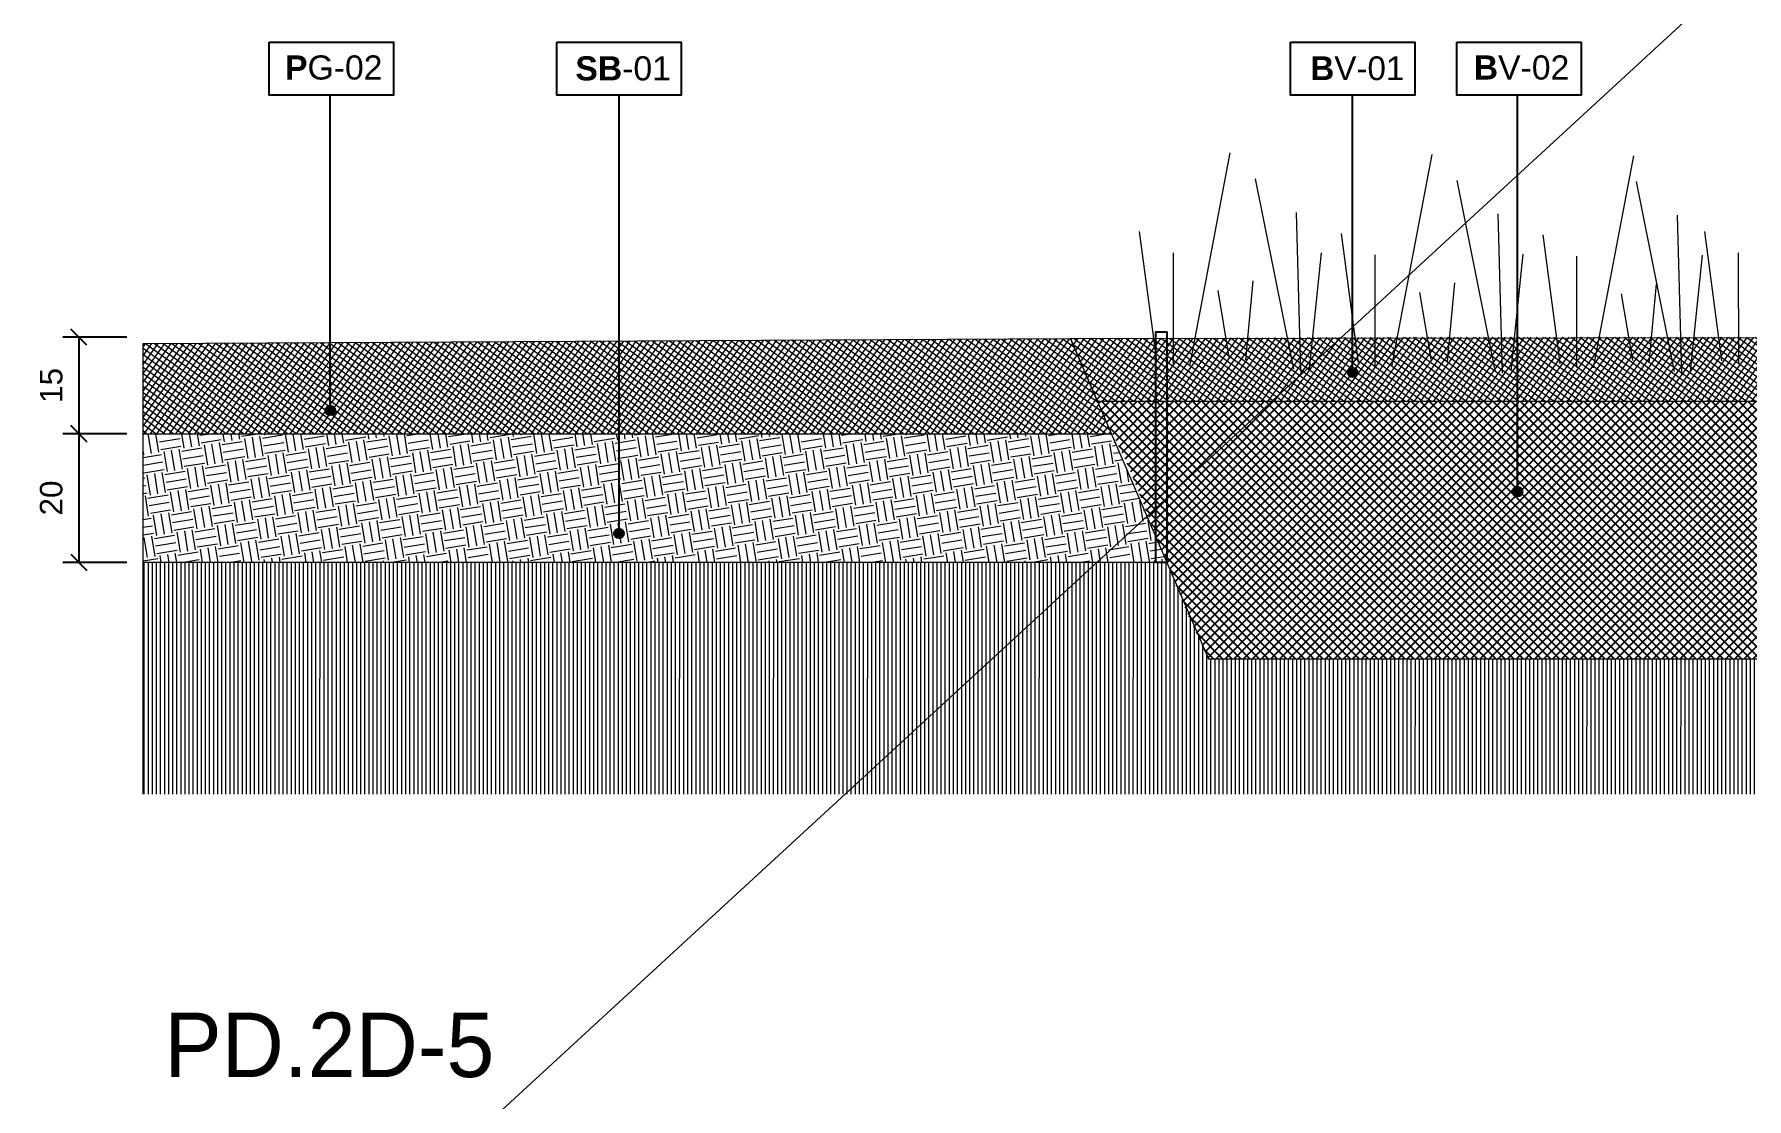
# Model space of a CAD drawing. Header units: metres. Extents: x -325 to 301, y -147 to 149.
# Drawn here: x 33.233 to 35.894, y 84.235 to 85.889 of the extents above; entities that cross this region are included whole.
import ezdxf

# ---------------------------------------------------------------- set-up
doc = ezdxf.new("R2010")
doc.units = ezdxf.units.M
doc.layers.get('Defpoints').update_dxf_attribs({"lineweight": 13})
doc.layers.add('-aux', color=50, linetype='Continuous', plot=False)
doc.layers.add('0-TX-1_25', color=7, linetype='Continuous', true_color=0x3f4f7f)
doc.layers.add('03-TR-Paviment_02_Sealed Gravel', color=7, linetype='Continuous', lineweight=5, true_color=0xd4be8c)
doc.layers.add('03-TR-Paviment_04_Dry Meadow', color=7, linetype='Continuous', lineweight=5, true_color=0xd8dd88)
for name, color, linetype, lineweight in [('1-CM', 7, 'Continuous', 0), ('2-L-secció', 1, 'Continuous', 0), ('3-TR Seleccionat', 44, 'Continuous', 0), ('3-TR Tot-u', 37, 'Continuous', 0), ('3-TR-recebo', 252, 'Continuous', 0)]:
    doc.layers.add(name, color=color, linetype=linetype, lineweight=lineweight)
for name, color, linetype in [('A-KEYPLAN_HATCH', 7, 'Continuous'), ('A_TEXT_2', 7, 'Continuous'), ('EIT_3 TR terra vegetal', 45, 'Continuous')]:
    doc.layers.add(name, color=color, linetype=linetype)
doc.styles.add('Arial_4', font='arial.ttf', dxfattribs={"height": 1.8})
doc.styles.get("Standard").update_dxf_attribs({"font": 'arial.ttf'})
doc.styles.add('x-llegenda materials$0$ENGRAVERS', font='TT0586M.TTF')
doc.dimstyles.new('ISO-25', dxfattribs={"dimtxt": 0.1, "dimasz": 0.1, "dimexe": 0.1, "dimexo": 0.1, "dimgap": 0.1, "dimtad": 1, "dimdec": 0, "dimlfac": 100, "dimzin": 9, "dimtxsty": 'Standard', "dimblk": 'OBLIQUE', "dimcen": 0.1, "dimadec": 0, "dimazin": 0, "dimtfac": 1, "dimtdec": 0, "dimtmove": 0, "dimatfit": 3, "dimldrblk": 'OBLIQUE', "dimfxl": 1, "dimarcsym": 0})

# ---------------------------------------------------------------- blocks, each defined once
blk = doc.blocks.new('hatch keyplan 2')
at = {"layer": 'A-KEYPLAN_HATCH'}
blk.add_lwpolyline([(0, 0.00548), (0.01287, 0.00548), (0.01287, 0), (0, 0)], close=True, dxfattribs=at)
blk = doc.blocks.new('hatch keyplan')
at = {"layer": 'A-KEYPLAN_HATCH'}
blk.add_blockref('hatch keyplan 2', (1.43058, 0.85215), dxfattribs=at)
blk = doc.blocks.new('PG02')
at = {"layer": 'A-KEYPLAN_HATCH'}
blk.add_blockref('hatch keyplan', (-1.42958, -0.85215), dxfattribs=at)
at = {"layer": 'A_TEXT_2', "insert": (0.0002, 0.00412), "char_height": 0.0025, "attachment_point": 1}
blk.add_mtext_dynamic_manual_height_columns('\\pi0.00245,t0.01245;{\\fArial|b1|i0|c0|p34;P}G-02', width=0.0145619, gutter_width=0.015, heights=[0], dxfattribs=at)
blk = doc.blocks.new('B-V01')
at = {"layer": 'A-KEYPLAN_HATCH'}
blk.add_blockref('hatch keyplan', (-1.43058, -0.85215), dxfattribs=at)
at = {"layer": 'A_TEXT_2', "lineweight": 211, "insert": (-0.00079, 0.00402), "char_height": 0.0024588, "attachment_point": 1, "line_spacing_factor": 0.938532, "style": 'Arial_4'}
blk.add_mtext_dynamic_manual_height_columns('\\pi0.00285;{\\fArial|b1|i0|c0|p34;B}V-01', width=0.0145619, gutter_width=0.015, heights=[0], dxfattribs=at)
blk = doc.blocks.new('SB-01')
at = {"layer": 'A-KEYPLAN_HATCH'}
blk.add_blockref('hatch keyplan', (-1.43058, -0.85215), dxfattribs=at)
at = {"layer": 'A_TEXT_2', "insert": (-0.0008, 0.00403), "char_height": 0.0025, "attachment_point": 1}
blk.add_mtext_dynamic_manual_height_columns('\\pi0.00271;{\\fArial|b1|i0|c0|p34;SB}-01', width=0.0145619, gutter_width=0.015, heights=[0], dxfattribs=at)
blk = doc.blocks.new('B-V02')
at = {"layer": 'A-KEYPLAN_HATCH'}
blk.add_blockref('hatch keyplan', (-1.43058, -0.85215), dxfattribs=at)
at = {"layer": 'A_TEXT_2', "insert": (-0.0008, 0.00412), "char_height": 0.0025, "attachment_point": 1}
blk.add_mtext_dynamic_manual_height_columns('\\pi0.00255;{\\fArial|b1|i0|c0|p34;B}V-02', width=0.0145619, gutter_width=0.015, heights=[0], dxfattribs=at)
blk = doc.blocks.new('_Oblique')
at = {"color": 0, "lineweight": -2}
blk.add_line((-0.5, -0.5), (0.5, 0.5), dxfattribs=at)
blk = doc.blocks.new('*D984')
at = {"layer": '0-TX-1_25', "color": 0, "lineweight": -2, "transparency": 16777216}
for p, q in [((33.3774, 85.4182), (33.2776, 85.4182)), ((33.3026, 85.4182), (33.3026, 85.2682)), ((33.3774, 85.2682), (33.2776, 85.2682))]:
    blk.add_line(p, q, dxfattribs=at)
at = {"layer": 'Defpoints', "color": 0, "transparency": 16777216}
for p in [(33.4024, 85.4182), (33.3026, 85.2682), (33.4024, 85.2682)]:
    blk.add_point(p, dxfattribs=at)
at = {"layer": '0-TX-1_25', "color": 0, "lineweight": -2, "transparency": 16777216, "xscale": 0.025, "yscale": 0.025, "zscale": 0.025}
for p, rotation in [((33.3026, 85.4182), 90), ((33.3026, 85.2682), 270)]:
    blk.add_blockref('_Oblique', p, dxfattribs=dict(at, rotation=rotation))
at = {"layer": '0-TX-1_25', "color": 0, "transparency": 16777216, "insert": (33.2598, 85.3432), "char_height": 0.035, "attachment_point": 5, "rotation": 90}
blk.add_mtext('15', dxfattribs=at)
blk = doc.blocks.new('*D985')
at = {"layer": '0-TX-1_25', "color": 0, "lineweight": -2, "transparency": 16777216}
for p, q in [((33.3774, 85.2682), (33.2776, 85.2682)), ((33.3026, 85.2682), (33.3026, 85.0682)), ((33.3774, 85.0682), (33.2776, 85.0682))]:
    blk.add_line(p, q, dxfattribs=at)
at = {"layer": 'Defpoints', "color": 0, "transparency": 16777216}
for p in [(33.4024, 85.2682), (33.3026, 85.0682), (33.4024, 85.0682)]:
    blk.add_point(p, dxfattribs=at)
at = {"layer": '0-TX-1_25', "color": 0, "lineweight": -2, "transparency": 16777216, "xscale": 0.025, "yscale": 0.025, "zscale": 0.025}
for p, rotation in [((33.3026, 85.2682), 90), ((33.3026, 85.0682), 270)]:
    blk.add_blockref('_Oblique', p, dxfattribs=dict(at, rotation=rotation))
at = {"layer": '0-TX-1_25', "color": 0, "transparency": 16777216, "insert": (33.2598, 85.1682), "char_height": 0.035, "attachment_point": 5, "rotation": 90}
blk.add_mtext('20', dxfattribs=at)
blk = doc.blocks.new('POINT')
at = {"layer": '0-TX-1_25'}
h = blk.add_hatch(dxfattribs=at)
h.set_pattern_fill('ANGLE', color=256)
h.set_pattern_definition([(0, (-83.747, -12.726), (0, 6.985), [5.08, -1.905]), (90, (-83.747, -12.726), (-6.985, 4e-16), [5.08, -1.905])])
edge = h.paths.add_edge_path()
edge.add_arc((0, 0), 0.0075, 0, 360)
h = blk.add_hatch(color=256, dxfattribs=at)
h.dxf.hatch_style = 1
edge = h.paths.add_edge_path()
edge.add_arc((0, 0), 0.0075, 0, 360)
blk.add_circle((0, 0), 0.0075, dxfattribs=at)
blk = doc.blocks.new('*D1653')
at = {"layer": '0-TX-1_25', "color": 0, "lineweight": -2, "transparency": 16777216}
for p, q in [((24.1636, 85.8758), (24.0669, 85.8758)), ((24.0919, 85.4619), (24.0919, 85.8758)), ((24.1919, 85.4619), (24.0669, 85.4619))]:
    blk.add_line(p, q, dxfattribs=at)
at = {"layer": 'Defpoints', "color": 0, "transparency": 16777216}
for p in [(24.0919, 85.8758), (24.1886, 85.8758), (50.2464, 85.4619)]:
    blk.add_point(p, dxfattribs=at)
at = {"layer": '0-TX-1_25', "color": 0, "lineweight": -2, "transparency": 16777216, "xscale": 0.025, "yscale": 0.025, "zscale": 0.025}
for p, rotation in [((24.0919, 85.8758), 90), ((24.0919, 85.4619), 270)]:
    blk.add_blockref('_Oblique', p, dxfattribs=dict(at, rotation=rotation))
at = {"layer": '0-TX-1_25', "color": 0, "transparency": 16777216, "insert": (24.0493, 85.6688), "char_height": 0.035, "attachment_point": 5, "rotation": 90}
blk.add_mtext('41', dxfattribs=at)

msp = doc.modelspace()

# ---------------------------------------------------------------- hatches: boundary and pattern name
at = {"layer": '03-TR-Paviment_02_Sealed Gravel'}
h = msp.add_hatch(dxfattribs=at)
h.set_pattern_fill('_USER', color=256, scale=0.008, angle=234.1752, style=0, double=1, pattern_type=0)
h.set_pattern_definition([(234.175244, (19.154107, 90.59556), (0.006486488, -0.0046824645), []), (324.175244, (19.154107, 90.59556), (0.0046824645, 0.006486488), [])])
h.paths.add_polyline_path([(33.4024, 85.4082), (34.8432, 85.4159), (34.9072, 85.2673), (33.4024, 85.2682)])
at = {"layer": '3-TR Seleccionat'}
h = msp.add_hatch(dxfattribs=at)
h.set_pattern_fill('ANSI31', color=256, scale=0.002, angle=225, style=0)
h.set_pattern_definition([(270, (441111.147969, -650751.6482477), (-0.00635, -2e-18), [])])
h.paths.add_polyline_path([(36.4024, 84.9182), (35.0576, 84.9182), (34.993, 85.0682), (33.4024, 85.0682), (33.4024, 84.7082), (36.4024, 84.7082)])
at = {"layer": '3-TR Tot-u'}
h = msp.add_hatch(dxfattribs=at)
h.set_pattern_fill('EARTH', color=256, scale=0.005, angle=-80.8248, style=0)
h.set_pattern_definition([(279.17524, (19.154107, 90.62056), (0.03640645, -0.02628108), [0.03175, -0.03175]), (279.17524, (19.16586, 90.622458), (0.03640645, -0.02628108), [0.03175, -0.03175]), (279.17524, (19.177615, 90.624357), (0.03640645, -0.02628108), [0.03175, -0.03175]), (9.17524, (19.182166, 90.621072), (0.02628108, 0.03640645), [0.03175, -0.03175]), (9.17524, (19.184064, 90.609318), (0.02628108, 0.03640645), [0.03175, -0.03175]), (9.17524, (19.185963, 90.597564), (0.02628108, 0.03640645), [0.03175, -0.03175])])
h.paths.add_polyline_path([(34.9072, 85.2673), (34.9284, 85.2182), (34.993, 85.0682), (33.4024, 85.0682), (33.4024, 85.2682), (34.8534, 85.2682)])
at = {"layer": '3-TR-recebo'}
h = msp.add_hatch(dxfattribs=at)
h.set_pattern_fill('_USER', color=256, scale=0.008, angle=234, style=0, double=1, pattern_type=0)
h.set_pattern_definition([(234, (33.2909624, 86.053103), (0.006472136, -0.004702282), []), (324, (33.2909624, 86.053103), (0.004702282, 0.006472136), [])])
h.paths.add_polyline_path([(36.4024, 85.3182), (36.4024, 85.3659), (36.4024, 85.4182), (36.0668, 85.4182), (35.3979, 85.4182), (34.8432, 85.4159), (34.8854, 85.318), (35.3805, 85.3182)])
at = {"layer": 'EIT_3 TR terra vegetal'}
h = msp.add_hatch(dxfattribs=at)
h.set_pattern_fill('_USER', color=256, scale=0.01, angle=45, style=0, double=1, pattern_type=0)
h.set_pattern_definition([(44.99999999496, (419504.394152, 4594389.526748), (-0.007071067811244, 0.007071067812487), []), (134.99999999496, (419504.394152, 4594389.526748), (-0.007071067812487, -0.007071067811244), [])])
h.paths.add_polyline_path([(34.9334, 85.2182), (35.0234, 84.9932), (35.0576, 84.9182), (36.4024, 84.9182), (36.4024, 85.3182), (34.8854, 85.318)])

# ---------------------------------------------------------------- linework, layer by layer
at = {"layer": '-aux'}
msp.add_lwpolyline([(34.993, 85.0682), (34.9761, 85.0682), (34.9761, 85.4266), (34.993, 85.4266)], close=True, dxfattribs=at)
at = {"layer": '0-TX-1_25'}
for points in [[(33.6933, 85.3043), (33.6933, 85.7943)], [(34.1419, 85.1131), (34.1419, 85.7943)], [(35.2817, 85.3633), (35.2817, 85.7943)], [(35.5379, 85.178), (35.5379, 85.7943)]]:
    msp.add_lwpolyline(points, dxfattribs=at)
at = {"layer": '03-TR-Paviment_04_Dry Meadow'}
for points in [[(35.0911, 85.7049), (35.0285, 85.3755)], [(35.4046, 85.702), (35.342, 85.3725)], [(35.7179, 85.6998), (35.6552, 85.3703)], [(35.1305, 85.6641), (35.1896, 85.3687)], [(35.4437, 85.6619), (35.5028, 85.3666)], [(35.7223, 85.66), (35.7814, 85.3647)], [(35.1941, 85.6121), (35.2009, 85.3646)], [(35.5074, 85.6099), (35.5142, 85.3625)], [(35.786, 85.608), (35.7928, 85.3605)], [(34.9502, 85.5822), (34.9767, 85.3816)], [(35.2637, 85.5792), (35.2902, 85.3787)], [(35.577, 85.5771), (35.6035, 85.3765)], [(35.8285, 85.5822), (35.855, 85.3816)], [(35.0026, 85.5493), (35.0029, 85.3763)], [(35.2328, 85.5495), (35.2144, 85.3688)], [(35.3161, 85.5463), (35.3164, 85.3734)], [(35.546, 85.5473), (35.5277, 85.3666)], [(35.6293, 85.5442), (35.6297, 85.3712)], [(35.8246, 85.5454), (35.8063, 85.3647)], [(35.8809, 85.5493), (35.8812, 85.3763)], [(35.072, 85.4905), (35.0895, 85.387)], [(35.1265, 85.5055), (35.1153, 85.3832)], [(35.3855, 85.4875), (35.403, 85.384)], [(35.44, 85.5026), (35.4288, 85.3803)], [(35.7532, 85.5004), (35.742, 85.3781)], [(35.6988, 85.4854), (35.7163, 85.3819)]]:
    msp.add_lwpolyline(points, dxfattribs=at)
at = {"layer": '1-CM', "color": 244, "true_color": 0x991b1e}
msp.add_lwpolyline([(33.3999, 83.7015), (36.2782, 86.3522)], dxfattribs=at)
at = {"layer": '1-CM'}
msp.add_lwpolyline([(33.4024, 85.4082), (34.8432, 85.4159), (34.9072, 85.2673), (33.4024, 85.2682)], close=True, dxfattribs=at)
for points in [[(36.4024, 85.3182), (34.8854, 85.318), (34.8432, 85.4159), (36.4024, 85.4182)], [(34.9072, 85.2673), (34.9284, 85.2182), (34.993, 85.0682), (33.4024, 85.0682), (33.4024, 85.2682), (34.8534, 85.2682), (34.9072, 85.2673)], [(34.993, 85.0682), (35.0576, 84.9182)], [(35.0576, 84.9182), (36.4024, 84.9182)]]:
    msp.add_lwpolyline(points, dxfattribs=at)
at = {"layer": '2-L-secció'}
msp.add_line((33.4024, 84.7082), (33.4024, 85.3932), dxfattribs=at)

# ---------------------------------------------------------------- block references
at = {"layer": '0-TX-1_25', "xscale": 15, "yscale": 15, "zscale": 15}
for name, p in [('PG02', (33.5832, 85.7943)), ('SB-01', (34.0454, 85.7943)), ('B-V01', (35.1851, 85.7943)), ('B-V02', (35.4436, 85.7943))]:
    msp.add_blockref(name, p, dxfattribs=at)
at = {"layer": '0-TX-1_25'}
for p in [(35.2817, 85.3633), (33.6933, 85.3043), (35.5379, 85.178), (34.1419, 85.1131)]:
    msp.add_blockref('POINT', p, dxfattribs=at)

# ---------------------------------------------------------------- texts
at = {"layer": '-aux', "insert": (33.4354, 84.3683), "char_height": 0.1, "width": 19.210099, "attachment_point": 1, "style": 'x-llegenda materials$0$ENGRAVERS'}
msp.add_mtext('PD.2D-5', dxfattribs=at)

# ---------------------------------------------------------------- dimensions: what is measured, and where the dimension line sits
at = {"layer": '0-TX-1_25'}
dim = msp.add_linear_dim(base=(24.0919, 85.8758), p1=(50.2464, 85.4619), p2=(24.1886, 85.8758), angle=90, dimstyle='ISO-25', override={"dimtxt": 0.035, "dimasz": 0.025, "dimexe": 0.025, "dimexo": 0.025, "dimgap": 0.025, "dimblk1": 'Oblique', "dimblk2": 'Oblique', "dimsah": 1, "dimfxl": 0.1, "dimfxlon": 1, "dimarcsym": 1}, dxfattribs=at)
dim.commit()
dim.dimension.update_dxf_attribs({"geometry": '*D1653', "text_midpoint": (24.0919, 85.6688), "dimtype": 160})
for base, p1, p2, picture, middle in [((33.3026, 85.2682), (33.4024, 85.4182), (33.4024, 85.2682), '*D984', (33.2598, 85.3432)), ((33.3026, 85.0682), (33.4024, 85.2682), (33.4024, 85.0682), '*D985', (33.2598, 85.1682))]:
    dim = msp.add_linear_dim(base=base, p1=p1, p2=p2, angle=90, dimstyle='ISO-25', override={"dimtxt": 0.035, "dimasz": 0.025, "dimexe": 0.025, "dimexo": 0.025, "dimgap": 0.025, "dimblk1": 'Oblique', "dimblk2": 'Oblique', "dimsah": 1, "dimfxl": 0.1, "dimfxlon": 1, "dimarcsym": 1}, dxfattribs=at)
    dim.commit()
    dim.dimension.update_dxf_attribs({"geometry": picture, "text_midpoint": middle})

doc.saveas('drawing.dxf')
